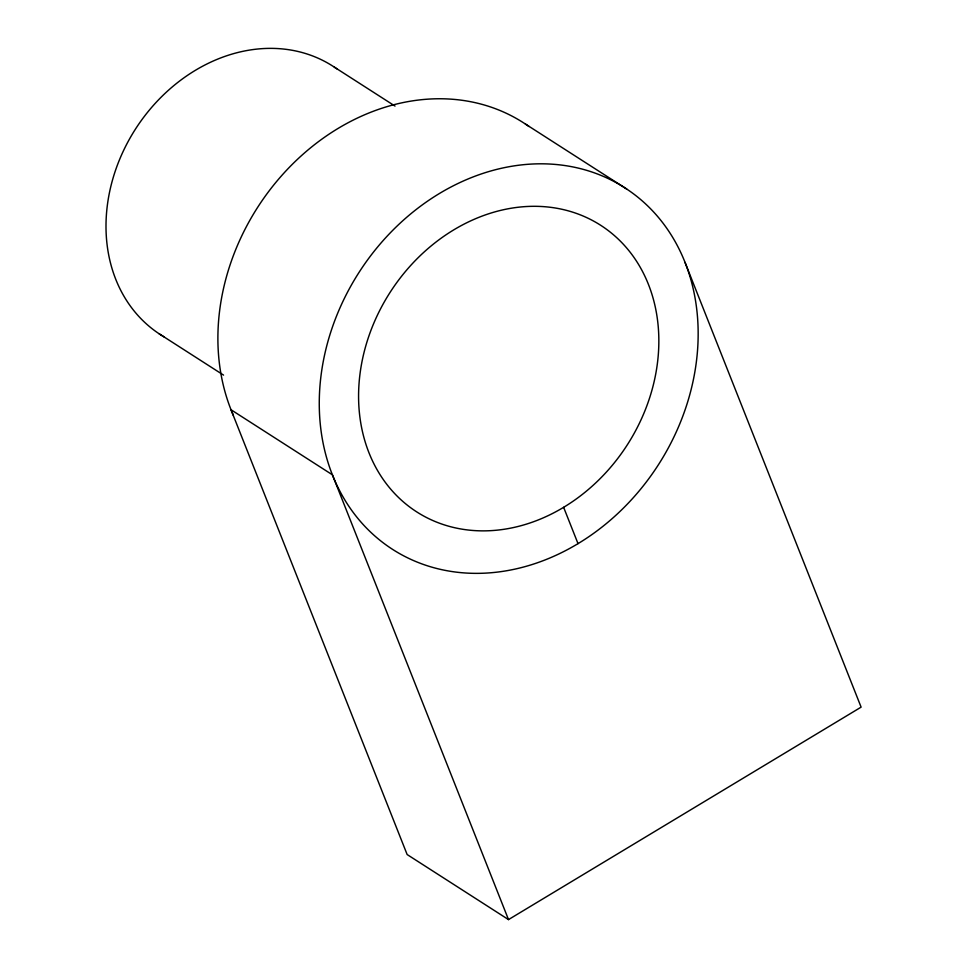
<?xml version="1.0" encoding="UTF-8"?>
<svg xmlns="http://www.w3.org/2000/svg" width="968" height="968" viewBox="0 0 968 968"><rect width="100%" height="100%" fill="white"/><g stroke="black" fill="none" stroke-linecap="round" stroke-linejoin="round"><path stroke-width="1.45" d="M508.502 919.6L332.399 474.804L231.025 409.754L407.141 854.538L508.502 919.6L861.109 707.136L685.005 262.352M525.358 124.001L626.732 189.05A214.848 177.906 -57.3 0 1 578.017 543.641A214.848 177.906 -57.3 0 1 321.364 373.055A214.848 177.906 -57.3 0 1 626.732 189.05M334.287 67.107L395.017 106.081M159.018 333.694L223.547 375.112M563.63 507.317A170.271 140.989 -57.3 0 1 360.241 372.123A170.271 140.989 -57.3 0 1 602.241 226.306A170.271 140.989 -57.3 0 1 563.63 507.317L578.017 543.641M233.373 415.381A214.848 177.906 -57.3 0 1 294.187 162.467A214.848 177.906 -57.3 0 1 529.036 126.53M164.088 336.876A159.526 132.096 -57.3 0 1 135.653 128.792A159.526 132.096 -57.3 0 1 336.755 68.788"/></g></svg>
